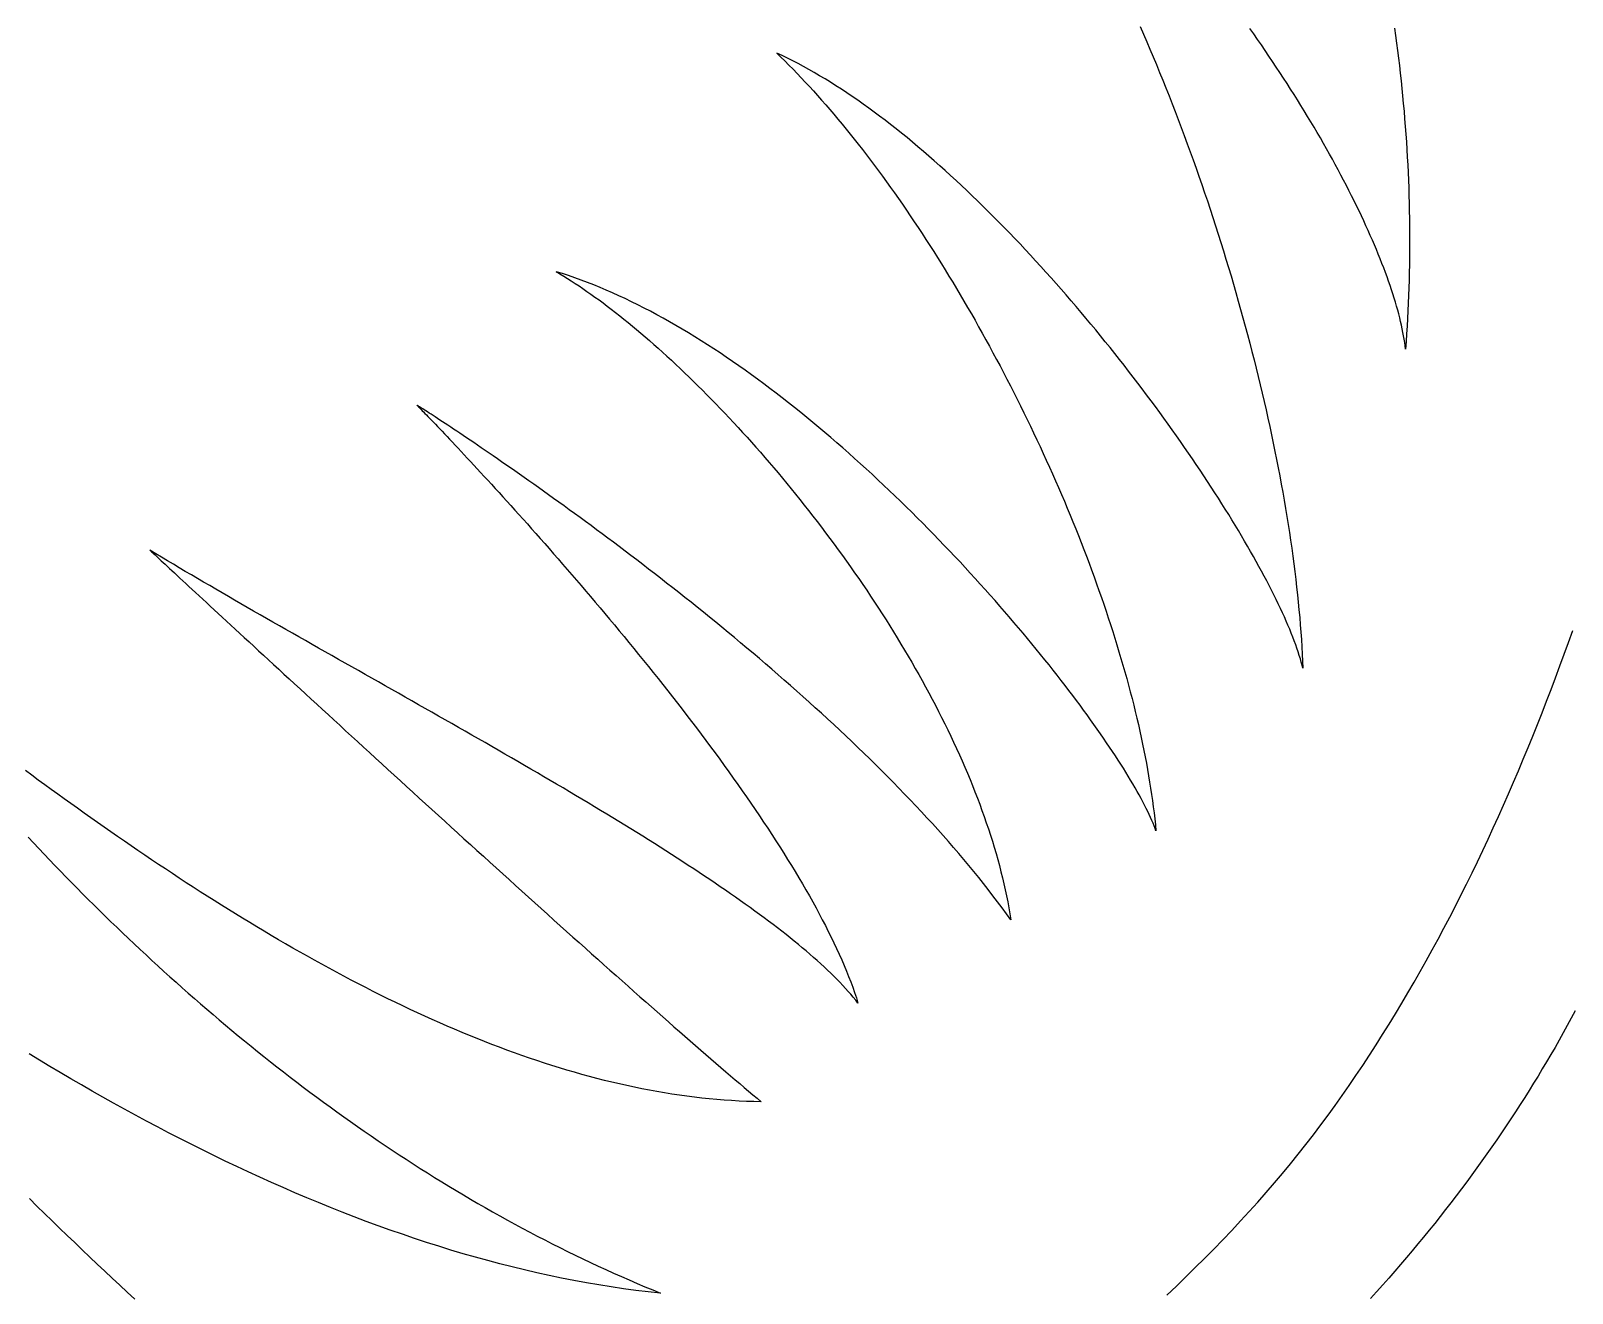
# Model space of a CAD drawing. Extents: x 5 to 105, y 2 to 136.
# Drawn here: x 79.41 to 87.6, y 65.37 to 72.08 of the extents above; entities that cross this region are included whole.
import ezdxf

# ---------------------------------------------------------------- set-up
doc = ezdxf.new("R2010")
doc.units = 0
doc.layers.get('0').update_dxf_attribs({"linetype": 'CONTINUOUS'})

msp = doc.modelspace()

# ---------------------------------------------------------------- linework, layer by layer
at = {"color": 7}
for points in [[(85.3059, 72.098, 0), (85.3235, 72.0581, 0), (85.341, 72.018, 0), (85.3583, 71.9776, 0), (85.3755, 71.937, 0), (85.3926, 71.8961, 0), (85.4096, 71.855, 0), (85.4265, 71.8137, 0), (85.4433, 71.7721, 0), (85.4599, 71.7304, 0), (85.4764, 71.6884, 0), (85.4928, 71.6463, 0), (85.509, 71.6039, 0), (85.5251, 71.5614, 0), (85.5411, 71.5187, 0), (85.5569, 71.4758, 0), (85.5726, 71.4328, 0), (85.5882, 71.3896, 0), (85.6036, 71.3463, 0), (85.6188, 71.3029, 0), (85.6339, 71.2593, 0), (85.6488, 71.2156, 0), (85.6636, 71.1718, 0), (85.6783, 71.1279, 0), (85.6927, 71.0838, 0), (85.707, 71.0397, 0), (85.7212, 70.9955, 0), (85.7351, 70.9513, 0), (85.7489, 70.9069, 0), (85.7626, 70.8625, 0), (85.776, 70.818, 0), (85.7893, 70.7735, 0), (85.8024, 70.729, 0), (85.8153, 70.6844, 0), (85.828, 70.6398, 0), (85.8405, 70.5952, 0), (85.8529, 70.5505, 0), (85.865, 70.5059, 0), (85.877, 70.4613, 0), (85.8888, 70.4166, 0), (85.9003, 70.372, 0), (85.9117, 70.3275, 0), (85.9229, 70.2829, 0), (85.9338, 70.2384, 0), (85.9445, 70.1939, 0), (85.9551, 70.1495, 0), (85.9654, 70.1052, 0), (85.9755, 70.0609, 0), (85.9854, 70.0168, 0), (85.995, 69.9726, 0), (86.0045, 69.9286, 0), (86.0137, 69.8847, 0), (86.0226, 69.8409, 0), (86.0314, 69.7972, 0), (86.0399, 69.7537, 0), (86.0482, 69.7102, 0), (86.0562, 69.6669, 0), (86.064, 69.6238, 0), (86.0716, 69.5808, 0), (86.0789, 69.5379, 0), (86.086, 69.4952, 0), (86.0928, 69.4527, 0), (86.0994, 69.4104, 0), (86.1057, 69.3683, 0), (86.1117, 69.3263, 0), (86.1175, 69.2846, 0), (86.123, 69.2431, 0), (86.1283, 69.2017, 0), (86.1333, 69.1607, 0), (86.138, 69.1198, 0), (86.1425, 69.0792, 0), (86.1467, 69.0388, 0), (86.1506, 68.9987, 0), (86.1542, 68.9589, 0), (86.1575, 68.9193, 0), (86.1606, 68.88, 0), (86.1634, 68.841, 0), (86.1658, 68.8023, 0), (86.168, 68.7638, 0), (86.1699, 68.7257, 0), (86.1715, 68.6879, 0)], [(86.7165, 70.3844, 0), (86.7146, 70.4014, 0), (86.7124, 70.4188, 0), (86.7097, 70.4365, 0), (86.7067, 70.4546, 0), (86.7033, 70.4732, 0), (86.6995, 70.4921, 0), (86.6954, 70.5113, 0), (86.6909, 70.5309, 0), (86.6861, 70.5509, 0), (86.6809, 70.5712, 0), (86.6753, 70.5919, 0), (86.6694, 70.6128, 0), (86.6632, 70.6342, 0), (86.6566, 70.6558, 0), (86.6496, 70.6777, 0), (86.6423, 70.7, 0), (86.6347, 70.7225, 0), (86.6268, 70.7454, 0), (86.6185, 70.7685, 0), (86.6099, 70.7919, 0), (86.601, 70.8156, 0), (86.5917, 70.8396, 0), (86.5821, 70.8638, 0), (86.5722, 70.8883, 0), (86.562, 70.913, 0), (86.5515, 70.938, 0), (86.5407, 70.9632, 0), (86.5296, 70.9886, 0), (86.5181, 71.0142, 0), (86.5064, 71.0401, 0), (86.4944, 71.0662, 0), (86.4821, 71.0924, 0), (86.4695, 71.1189, 0), (86.4566, 71.1456, 0), (86.4434, 71.1724, 0), (86.43, 71.1994, 0), (86.4162, 71.2266, 0), (86.4022, 71.2539, 0), (86.3879, 71.2815, 0), (86.3734, 71.3091, 0), (86.3586, 71.3369, 0), (86.3435, 71.3648, 0), (86.3281, 71.3929, 0), (86.3125, 71.4211, 0), (86.2967, 71.4494, 0), (86.2806, 71.4778, 0), (86.2642, 71.5063, 0), (86.2476, 71.5349, 0), (86.2307, 71.5636, 0), (86.2136, 71.5924, 0), (86.1963, 71.6212, 0), (86.1787, 71.6502, 0), (86.161, 71.6792, 0), (86.1429, 71.7082, 0), (86.1247, 71.7373, 0), (86.1062, 71.7665, 0), (86.0875, 71.7957, 0), (86.0686, 71.8249, 0), (86.0495, 71.8541, 0), (86.0301, 71.8834, 0), (86.0106, 71.9126, 0), (85.9908, 71.9419, 0), (85.9709, 71.9712, 0), (85.9507, 72.0005, 0), (85.9303, 72.0297, 0), (85.9098, 72.0589, 0), (85.889, 72.0881, 0)], [(86.6582, 72.0901, 0), (86.6637, 72.0504, 0), (86.6691, 72.0106, 0), (86.6743, 71.9707, 0), (86.6793, 71.9308, 0), (86.6841, 71.8907, 0), (86.6887, 71.8506, 0), (86.6931, 71.8104, 0), (86.6973, 71.7701, 0), (86.7013, 71.7298, 0), (86.7051, 71.6894, 0), (86.7087, 71.6489, 0), (86.7121, 71.6084, 0), (86.7153, 71.5679, 0), (86.7183, 71.5273, 0), (86.7211, 71.4866, 0), (86.7237, 71.4459, 0), (86.7261, 71.4052, 0), (86.7283, 71.3644, 0), (86.7303, 71.3236, 0), (86.7321, 71.2828, 0), (86.7336, 71.2419, 0), (86.735, 71.2011, 0), (86.7361, 71.1602, 0), (86.737, 71.1193, 0), (86.7378, 71.0784, 0), (86.7383, 71.0374, 0), (86.7385, 70.9965, 0), (86.7386, 70.9556, 0), (86.7385, 70.9147, 0), (86.7381, 70.8738, 0), (86.7375, 70.8328, 0), (86.7367, 70.792, 0), (86.7357, 70.7511, 0), (86.7345, 70.7102, 0), (86.733, 70.6694, 0), (86.7313, 70.6286, 0), (86.7294, 70.5878, 0), (86.7273, 70.547, 0), (86.7249, 70.5063, 0), (86.7224, 70.4656, 0), (86.7196, 70.425, 0), (86.7165, 70.3844, 0)], [(86.1715, 68.6879, 0), (86.1674, 68.7044, 0), (86.1628, 68.7214, 0), (86.1578, 68.7389, 0), (86.1523, 68.7569, 0), (86.1463, 68.7754, 0), (86.1399, 68.7943, 0), (86.133, 68.8136, 0), (86.1257, 68.8334, 0), (86.1179, 68.8536, 0), (86.1097, 68.8743, 0), (86.1011, 68.8954, 0), (86.092, 68.9169, 0), (86.0826, 68.9387, 0), (86.0727, 68.961, 0), (86.0624, 68.9837, 0), (86.0517, 69.0067, 0), (86.0406, 69.0301, 0), (86.0291, 69.0539, 0), (86.0172, 69.078, 0), (86.0049, 69.1025, 0), (85.9922, 69.1273, 0), (85.9792, 69.1524, 0), (85.9658, 69.1778, 0), (85.952, 69.2036, 0), (85.9378, 69.2297, 0), (85.9233, 69.256, 0), (85.9084, 69.2826, 0), (85.8931, 69.3095, 0), (85.8775, 69.3367, 0), (85.8616, 69.3642, 0), (85.8453, 69.3918, 0), (85.8287, 69.4198, 0), (85.8118, 69.4479, 0), (85.7945, 69.4763, 0), (85.7769, 69.5049, 0), (85.759, 69.5338, 0), (85.7407, 69.5628, 0), (85.7222, 69.592, 0), (85.7034, 69.6214, 0), (85.6842, 69.651, 0), (85.6648, 69.6807, 0), (85.6451, 69.7106, 0), (85.625, 69.7407, 0), (85.6047, 69.7709, 0), (85.5842, 69.8012, 0), (85.5633, 69.8317, 0), (85.5422, 69.8623, 0), (85.5208, 69.893, 0), (85.4992, 69.9238, 0), (85.4773, 69.9547, 0), (85.4551, 69.9857, 0), (85.4327, 70.0167, 0), (85.4101, 70.0478, 0), (85.3872, 70.079, 0), (85.3641, 70.1102, 0), (85.3407, 70.1415, 0), (85.3172, 70.1728, 0), (85.2934, 70.2042, 0), (85.2694, 70.2355, 0), (85.2451, 70.2669, 0), (85.2207, 70.2983, 0), (85.1961, 70.3297, 0), (85.1713, 70.361, 0), (85.1463, 70.3923, 0), (85.1211, 70.4236, 0), (85.0957, 70.4549, 0), (85.0701, 70.4861, 0), (85.0444, 70.5173, 0), (85.0184, 70.5484, 0), (84.9924, 70.5794, 0), (84.9661, 70.6103, 0), (84.9397, 70.6412, 0), (84.9131, 70.6719, 0), (84.8864, 70.7026, 0), (84.8596, 70.7331, 0), (84.8326, 70.7635, 0), (84.8055, 70.7938, 0), (84.7782, 70.8239, 0), (84.7508, 70.8539, 0), (84.7233, 70.8838, 0), (84.6957, 70.9134, 0), (84.668, 70.9429, 0), (84.6401, 70.9723, 0), (84.6122, 71.0014, 0), (84.5841, 71.0303, 0), (84.556, 71.0591, 0), (84.5277, 71.0876, 0), (84.4994, 71.1159, 0), (84.471, 71.1439, 0), (84.4425, 71.1718, 0), (84.414, 71.1993, 0), (84.3854, 71.2267, 0), (84.3567, 71.2537, 0), (84.3279, 71.2805, 0), (84.2991, 71.307, 0), (84.2703, 71.3332, 0), (84.2414, 71.3591, 0), (84.2124, 71.3848, 0), (84.1834, 71.4101, 0), (84.1544, 71.435, 0), (84.1254, 71.4597, 0), (84.0963, 71.484, 0), (84.0672, 71.508, 0), (84.0381, 71.5316, 0), (84.009, 71.5548, 0), (83.9799, 71.5777, 0), (83.9508, 71.6002, 0), (83.9217, 71.6223, 0), (83.8926, 71.644, 0), (83.8635, 71.6653, 0), (83.8344, 71.6862, 0), (83.8053, 71.7067, 0), (83.7763, 71.7267, 0), (83.7473, 71.7463, 0), (83.7183, 71.7654, 0), (83.6894, 71.7841, 0), (83.6605, 71.8024, 0), (83.6317, 71.8201, 0), (83.6029, 71.8374, 0), (83.5741, 71.8542, 0), (83.5454, 71.8705, 0), (83.5168, 71.8863, 0), (83.4883, 71.9016, 0), (83.4598, 71.9164, 0), (83.4314, 71.9306, 0), (83.4031, 71.9443, 0), (83.3749, 71.9574, 0)], [(83.3749, 71.9574, 0), (83.3965, 71.9366, 0), (83.4182, 71.9154, 0), (83.4399, 71.8938, 0), (83.4615, 71.8718, 0), (83.4832, 71.8494, 0), (83.5049, 71.8267, 0), (83.5266, 71.8036, 0), (83.5484, 71.7802, 0), (83.5701, 71.7564, 0), (83.5918, 71.7323, 0), (83.6135, 71.7078, 0), (83.6352, 71.683, 0), (83.6569, 71.6578, 0), (83.6786, 71.6324, 0), (83.7002, 71.6066, 0), (83.7219, 71.5804, 0), (83.7435, 71.554, 0), (83.7651, 71.5273, 0), (83.7867, 71.5002, 0), (83.8083, 71.4729, 0), (83.8298, 71.4452, 0), (83.8513, 71.4173, 0), (83.8727, 71.3891, 0), (83.8941, 71.3606, 0), (83.9155, 71.3319, 0), (83.9368, 71.3028, 0), (83.9581, 71.2735, 0), (83.9794, 71.244, 0), (84.0005, 71.2141, 0), (84.0217, 71.1841, 0), (84.0427, 71.1538, 0), (84.0637, 71.1232, 0), (84.0847, 71.0924, 0), (84.1056, 71.0614, 0), (84.1264, 71.0301, 0), (84.1471, 70.9986, 0), (84.1678, 70.967, 0), (84.1884, 70.935, 0), (84.2089, 70.9029, 0), (84.2293, 70.8706, 0), (84.2497, 70.8381, 0), (84.2699, 70.8054, 0), (84.2901, 70.7725, 0), (84.3102, 70.7394, 0), (84.3302, 70.7061, 0), (84.3501, 70.6727, 0), (84.3698, 70.6391, 0), (84.3895, 70.6053, 0), (84.4091, 70.5714, 0), (84.4286, 70.5373, 0), (84.4479, 70.5031, 0), (84.4672, 70.4687, 0), (84.4863, 70.4341, 0), (84.5053, 70.3995, 0), (84.5242, 70.3647, 0), (84.543, 70.3298, 0), (84.5616, 70.2947, 0), (84.5801, 70.2596, 0), (84.5985, 70.2243, 0), (84.6167, 70.1889, 0), (84.6348, 70.1534, 0), (84.6528, 70.1178, 0), (84.6706, 70.0822, 0), (84.6882, 70.0464, 0), (84.7058, 70.0106, 0), (84.7231, 69.9746, 0), (84.7403, 69.9386, 0), (84.7574, 69.9026, 0), (84.7743, 69.8664, 0), (84.791, 69.8302, 0), (84.8076, 69.794, 0), (84.824, 69.7577, 0), (84.8402, 69.7214, 0), (84.8563, 69.685, 0), (84.8722, 69.6486, 0), (84.8879, 69.6121, 0), (84.9034, 69.5756, 0), (84.9188, 69.5391, 0), (84.9339, 69.5026, 0), (84.9489, 69.4661, 0), (84.9637, 69.4296, 0), (84.9783, 69.393, 0), (84.9927, 69.3565, 0), (85.0068, 69.32, 0), (85.0208, 69.2834, 0), (85.0346, 69.2469, 0), (85.0482, 69.2105, 0), (85.0615, 69.174, 0), (85.0747, 69.1376, 0), (85.0876, 69.1012, 0), (85.1003, 69.0649, 0), (85.1128, 69.0286, 0), (85.1251, 68.9923, 0), (85.1372, 68.9562, 0), (85.149, 68.92, 0), (85.1606, 68.884, 0), (85.1719, 68.848, 0), (85.183, 68.8121, 0), (85.1939, 68.7762, 0), (85.2045, 68.7405, 0), (85.2149, 68.7048, 0), (85.225, 68.6692, 0), (85.2349, 68.6337, 0), (85.2446, 68.5984, 0), (85.2539, 68.5631, 0), (85.2631, 68.5279, 0), (85.2719, 68.4929, 0), (85.2805, 68.458, 0), (85.2889, 68.4232, 0), (85.2969, 68.3886, 0), (85.3047, 68.354, 0), (85.3122, 68.3197, 0), (85.3194, 68.2854, 0), (85.3264, 68.2514, 0), (85.3331, 68.2174, 0), (85.3395, 68.1837, 0), (85.3456, 68.1501, 0), (85.3514, 68.1166, 0), (85.3569, 68.0834, 0), (85.3621, 68.0503, 0), (85.367, 68.0174, 0), (85.3716, 67.9847, 0), (85.376, 67.9522, 0), (85.38, 67.9199, 0), (85.3837, 67.8878, 0), (85.3871, 67.8559, 0), (85.3901, 67.8242, 0)], [(85.3901, 67.8242, 0), (85.3855, 67.8374, 0), (85.3803, 67.8511, 0), (85.3747, 67.8653, 0), (85.3685, 67.88, 0), (85.3618, 67.8952, 0), (85.3546, 67.9109, 0), (85.3469, 67.9272, 0), (85.3387, 67.9438, 0), (85.33, 67.961, 0), (85.3208, 67.9786, 0), (85.3111, 67.9967, 0), (85.301, 68.0153, 0), (85.2904, 68.0342, 0), (85.2794, 68.0536, 0), (85.2678, 68.0734, 0), (85.2558, 68.0936, 0), (85.2434, 68.1143, 0), (85.2305, 68.1353, 0), (85.2172, 68.1567, 0), (85.2034, 68.1784, 0), (85.1893, 68.2006, 0), (85.1746, 68.2231, 0), (85.1596, 68.2459, 0), (85.1441, 68.2691, 0), (85.1282, 68.2926, 0), (85.112, 68.3164, 0), (85.0953, 68.3405, 0), (85.0782, 68.365, 0), (85.0607, 68.3897, 0), (85.0428, 68.4147, 0), (85.0246, 68.44, 0), (85.0059, 68.4656, 0), (84.9869, 68.4914, 0), (84.9675, 68.5175, 0), (84.9478, 68.5438, 0), (84.9277, 68.5703, 0), (84.9072, 68.5971, 0), (84.8864, 68.624, 0), (84.8652, 68.6512, 0), (84.8437, 68.6786, 0), (84.8219, 68.7061, 0), (84.7997, 68.7339, 0), (84.7772, 68.7618, 0), (84.7543, 68.7898, 0), (84.7312, 68.818, 0), (84.7077, 68.8464, 0), (84.684, 68.8749, 0), (84.6599, 68.9035, 0), (84.6355, 68.9322, 0), (84.6108, 68.9611, 0), (84.5859, 68.99, 0), (84.5606, 69.019, 0), (84.5351, 69.0481, 0), (84.5093, 69.0773, 0), (84.4832, 69.1065, 0), (84.4569, 69.1358, 0), (84.4303, 69.1651, 0), (84.4034, 69.1945, 0), (84.3763, 69.2239, 0), (84.349, 69.2533, 0), (84.3214, 69.2827, 0), (84.2935, 69.3121, 0), (84.2655, 69.3415, 0), (84.2372, 69.3709, 0), (84.2087, 69.4003, 0), (84.1799, 69.4296, 0), (84.151, 69.4589, 0), (84.1218, 69.4881, 0), (84.0925, 69.5173, 0), (84.0629, 69.5464, 0), (84.0331, 69.5754, 0), (84.0032, 69.6043, 0), (83.9731, 69.6331, 0), (83.9427, 69.6618, 0), (83.9123, 69.6904, 0), (83.8816, 69.7189, 0), (83.8508, 69.7472, 0), (83.8198, 69.7754, 0), (83.7886, 69.8035, 0), (83.7573, 69.8313, 0), (83.7259, 69.8591, 0), (83.6943, 69.8866, 0), (83.6626, 69.9139, 0), (83.6307, 69.9411, 0), (83.5987, 69.968, 0), (83.5666, 69.9947, 0), (83.5344, 70.0212, 0), (83.5021, 70.0475, 0), (83.4696, 70.0735, 0), (83.4371, 70.0993, 0), (83.4044, 70.1248, 0), (83.3717, 70.1501, 0), (83.3388, 70.1751, 0), (83.3059, 70.1997, 0), (83.2729, 70.2241, 0), (83.2398, 70.2482, 0), (83.2067, 70.272, 0), (83.1734, 70.2955, 0), (83.1402, 70.3186, 0), (83.1068, 70.3414, 0), (83.0734, 70.3638, 0), (83.04, 70.3859, 0), (83.0065, 70.4076, 0), (82.973, 70.4289, 0), (82.9395, 70.4499, 0), (82.9059, 70.4705, 0), (82.8723, 70.4906, 0), (82.8387, 70.5104, 0), (82.805, 70.5297, 0), (82.7714, 70.5486, 0), (82.7378, 70.5671, 0), (82.7041, 70.5851, 0), (82.6705, 70.6026, 0), (82.6368, 70.6197, 0), (82.6032, 70.6364, 0), (82.5696, 70.6525, 0), (82.5361, 70.6682, 0), (82.5025, 70.6833, 0), (82.469, 70.6979, 0), (82.4355, 70.7121, 0), (82.4021, 70.7257, 0), (82.3687, 70.7387, 0), (82.3354, 70.7513, 0), (82.3021, 70.7632, 0), (82.2689, 70.7746, 0), (82.2358, 70.7855, 0), (82.2027, 70.7957, 0)], [(82.2027, 70.7957, 0), (82.2225, 70.7841, 0), (82.2425, 70.772, 0), (82.2626, 70.7596, 0), (82.283, 70.7467, 0), (82.3035, 70.7334, 0), (82.3242, 70.7197, 0), (82.3451, 70.7056, 0), (82.3662, 70.6912, 0), (82.3874, 70.6763, 0), (82.4088, 70.661, 0), (82.4303, 70.6454, 0), (82.452, 70.6294, 0), (82.4738, 70.613, 0), (82.4957, 70.5962, 0), (82.5178, 70.5791, 0), (82.54, 70.5616, 0), (82.5623, 70.5437, 0), (82.5848, 70.5255, 0), (82.6074, 70.507, 0), (82.63, 70.4881, 0), (82.6528, 70.4688, 0), (82.6757, 70.4493, 0), (82.6986, 70.4294, 0), (82.7217, 70.4091, 0), (82.7448, 70.3886, 0), (82.768, 70.3677, 0), (82.7913, 70.3465, 0), (82.8146, 70.325, 0), (82.838, 70.3032, 0), (82.8615, 70.2811, 0), (82.885, 70.2586, 0), (82.9086, 70.2359, 0), (82.9322, 70.2129, 0), (82.9558, 70.1896, 0), (82.9795, 70.1661, 0), (83.0032, 70.1422, 0), (83.0269, 70.1181, 0), (83.0507, 70.0937, 0), (83.0744, 70.069, 0), (83.0982, 70.0441, 0), (83.1219, 70.0189, 0), (83.1457, 69.9935, 0), (83.1694, 69.9678, 0), (83.1932, 69.9419, 0), (83.2169, 69.9158, 0), (83.2406, 69.8894, 0), (83.2642, 69.8627, 0), (83.2878, 69.8359, 0), (83.3114, 69.8088, 0), (83.335, 69.7815, 0), (83.3585, 69.754, 0), (83.3819, 69.7262, 0), (83.4053, 69.6983, 0), (83.4286, 69.6702, 0), (83.4519, 69.6418, 0), (83.475, 69.6133, 0), (83.4981, 69.5846, 0), (83.5212, 69.5557, 0), (83.5441, 69.5266, 0), (83.5669, 69.4973, 0), (83.5896, 69.4679, 0), (83.6123, 69.4383, 0), (83.6348, 69.4085, 0), (83.6572, 69.3786, 0), (83.6795, 69.3485, 0), (83.7016, 69.3182, 0), (83.7237, 69.2878, 0), (83.7456, 69.2573, 0), (83.7673, 69.2266, 0), (83.7889, 69.1958, 0), (83.8104, 69.1649, 0), (83.8317, 69.1338, 0), (83.8529, 69.1026, 0), (83.8739, 69.0713, 0), (83.8947, 69.0399, 0), (83.9153, 69.0083, 0), (83.9358, 68.9767, 0), (83.9561, 68.9449, 0), (83.9761, 68.9131, 0), (83.996, 68.8811, 0), (84.0157, 68.8491, 0), (84.0352, 68.817, 0), (84.0545, 68.7848, 0), (84.0736, 68.7525, 0), (84.0924, 68.7202, 0), (84.111, 68.6878, 0), (84.1294, 68.6553, 0), (84.1476, 68.6228, 0), (84.1655, 68.5902, 0), (84.1832, 68.5575, 0), (84.2006, 68.5248, 0), (84.2178, 68.4921, 0), (84.2347, 68.4593, 0), (84.2513, 68.4265, 0), (84.2677, 68.3937, 0), (84.2838, 68.3608, 0), (84.2996, 68.3279, 0), (84.3151, 68.295, 0), (84.3304, 68.2621, 0), (84.3453, 68.2291, 0), (84.36, 68.1962, 0), (84.3743, 68.1632, 0), (84.3883, 68.1303, 0), (84.402, 68.0974, 0), (84.4154, 68.0644, 0), (84.4285, 68.0315, 0), (84.4412, 67.9986, 0), (84.4536, 67.9658, 0), (84.4657, 67.9329, 0), (84.4774, 67.9001, 0), (84.4888, 67.8674, 0), (84.4998, 67.8346, 0), (84.5105, 67.802, 0), (84.5207, 67.7693, 0), (84.5307, 67.7367, 0), (84.5402, 67.7042, 0), (84.5494, 67.6717, 0), (84.5581, 67.6393, 0), (84.5665, 67.607, 0), (84.5745, 67.5747, 0), (84.5821, 67.5426, 0), (84.5893, 67.5105, 0), (84.596, 67.4785, 0), (84.6024, 67.4465, 0), (84.6083, 67.4147, 0), (84.6138, 67.383, 0), (84.6189, 67.3514, 0)], [(84.6189, 67.3514, 0), (84.5958, 67.3834, 0), (84.5723, 67.4155, 0), (84.5484, 67.4475, 0), (84.524, 67.4796, 0), (84.4993, 67.5117, 0), (84.4741, 67.5437, 0), (84.4485, 67.5757, 0), (84.4225, 67.6077, 0), (84.3962, 67.6397, 0), (84.3695, 67.6717, 0), (84.3424, 67.7036, 0), (84.315, 67.7354, 0), (84.2873, 67.7673, 0), (84.2592, 67.7991, 0), (84.2308, 67.8308, 0), (84.2022, 67.8625, 0), (84.1732, 67.8941, 0), (84.1439, 67.9257, 0), (84.1144, 67.9572, 0), (84.0846, 67.9886, 0), (84.0545, 68.02, 0), (84.0242, 68.0513, 0), (83.9937, 68.0825, 0), (83.9629, 68.1136, 0), (83.9319, 68.1446, 0), (83.9007, 68.1755, 0), (83.8693, 68.2063, 0), (83.8378, 68.237, 0), (83.806, 68.2677, 0), (83.7741, 68.2982, 0), (83.7421, 68.3286, 0), (83.7099, 68.3588, 0), (83.6775, 68.389, 0), (83.6451, 68.419, 0), (83.6125, 68.4489, 0), (83.5798, 68.4786, 0), (83.547, 68.5082, 0), (83.5141, 68.5377, 0), (83.4812, 68.567, 0), (83.4482, 68.5962, 0), (83.4151, 68.6252, 0), (83.382, 68.654, 0), (83.3489, 68.6827, 0), (83.3157, 68.7113, 0), (83.2825, 68.7396, 0), (83.2493, 68.7678, 0), (83.2161, 68.7958, 0), (83.183, 68.8236, 0), (83.1498, 68.8512, 0), (83.1167, 68.8786, 0), (83.0837, 68.9058, 0), (83.0506, 68.9328, 0), (83.0177, 68.9597, 0), (82.9848, 68.9863, 0), (82.952, 69.0127, 0), (82.9194, 69.0388, 0), (82.8868, 69.0648, 0), (82.8543, 69.0905, 0), (82.8219, 69.116, 0), (82.7897, 69.1413, 0), (82.7577, 69.1663, 0), (82.7258, 69.1911, 0), (82.694, 69.2156, 0), (82.6624, 69.2399, 0), (82.6311, 69.264, 0), (82.5999, 69.2877, 0), (82.5689, 69.3112, 0), (82.5381, 69.3345, 0), (82.5075, 69.3575, 0), (82.4772, 69.3802, 0), (82.4472, 69.4026, 0), (82.4174, 69.4247, 0), (82.3878, 69.4466, 0), (82.3585, 69.4681, 0), (82.3295, 69.4894, 0), (82.3008, 69.5104, 0), (82.2724, 69.531, 0), (82.2444, 69.5514, 0), (82.2166, 69.5714, 0), (82.1892, 69.5911, 0), (82.1621, 69.6105, 0), (82.1354, 69.6296, 0), (82.1091, 69.6484, 0), (82.0831, 69.6668, 0), (82.0575, 69.6849, 0), (82.0323, 69.7026, 0), (82.0075, 69.72, 0), (81.9831, 69.7371, 0), (81.9592, 69.7538, 0), (81.9357, 69.7701, 0), (81.9126, 69.7861, 0), (81.89, 69.8017, 0), (81.8678, 69.817, 0), (81.8461, 69.8318, 0), (81.8249, 69.8463, 0), (81.8042, 69.8604, 0), (81.784, 69.8742, 0), (81.7644, 69.8875, 0), (81.7452, 69.9004, 0), (81.7266, 69.913, 0), (81.7085, 69.9251, 0), (81.691, 69.9369, 0), (81.674, 69.9482, 0), (81.6576, 69.9591, 0), (81.6418, 69.9696, 0), (81.6266, 69.9797, 0), (81.612, 69.9893, 0), (81.598, 69.9985, 0), (81.5847, 70.0073, 0), (81.572, 70.0157, 0), (81.5599, 70.0236, 0), (81.5485, 70.031, 0), (81.5377, 70.038, 0), (81.5276, 70.0446, 0), (81.5182, 70.0507, 0), (81.5095, 70.0563, 0), (81.5015, 70.0614, 0), (81.4942, 70.0661, 0), (81.4876, 70.0703, 0), (81.4818, 70.0741, 0), (81.4767, 70.0773, 0), (81.4724, 70.0801, 0), (81.4688, 70.0823, 0), (81.4661, 70.0841, 0), (81.464, 70.0854, 0), (81.4628, 70.0861, 0), (81.4624, 70.0864, 0)], [(81.4624, 70.0864, 0), (81.4628, 70.086, 0), (81.4639, 70.0849, 0), (81.4657, 70.083, 0), (81.4682, 70.0805, 0), (81.4714, 70.0772, 0), (81.4753, 70.0732, 0), (81.4799, 70.0685, 0), (81.4852, 70.0631, 0), (81.491, 70.057, 0), (81.4976, 70.0503, 0), (81.5047, 70.0429, 0), (81.5125, 70.0348, 0), (81.5209, 70.0261, 0), (81.5299, 70.0168, 0), (81.5395, 70.0068, 0), (81.5497, 69.9962, 0), (81.5604, 69.9849, 0), (81.5717, 69.9731, 0), (81.5836, 69.9607, 0), (81.596, 69.9476, 0), (81.6089, 69.934, 0), (81.6223, 69.9199, 0), (81.6363, 69.9051, 0), (81.6507, 69.8898, 0), (81.6656, 69.874, 0), (81.681, 69.8576, 0), (81.6968, 69.8407, 0), (81.7131, 69.8232, 0), (81.7299, 69.8053, 0), (81.7471, 69.7868, 0), (81.7647, 69.7679, 0), (81.7827, 69.7484, 0), (81.8011, 69.7285, 0), (81.8199, 69.7081, 0), (81.839, 69.6872, 0), (81.8586, 69.6659, 0), (81.8785, 69.6442, 0), (81.8987, 69.622, 0), (81.9193, 69.5993, 0), (81.9402, 69.5763, 0), (81.9615, 69.5528, 0), (81.983, 69.5289, 0), (82.0048, 69.5047, 0), (82.0269, 69.48, 0), (82.0493, 69.455, 0), (82.072, 69.4295, 0), (82.0949, 69.4038, 0), (82.118, 69.3776, 0), (82.1414, 69.3512, 0), (82.165, 69.3243, 0), (82.1887, 69.2972, 0), (82.2127, 69.2697, 0), (82.2369, 69.242, 0), (82.2613, 69.2139, 0), (82.2858, 69.1855, 0), (82.3105, 69.1568, 0), (82.3354, 69.1279, 0), (82.3603, 69.0987, 0), (82.3854, 69.0692, 0), (82.4106, 69.0395, 0), (82.4359, 69.0095, 0), (82.4614, 68.9793, 0), (82.4868, 68.9488, 0), (82.5124, 68.9182, 0), (82.538, 68.8873, 0), (82.5637, 68.8562, 0), (82.5894, 68.8249, 0), (82.6152, 68.7935, 0), (82.6409, 68.7618, 0), (82.6667, 68.73, 0), (82.6925, 68.6981, 0), (82.7182, 68.6659, 0), (82.744, 68.6337, 0), (82.7697, 68.6013, 0), (82.7953, 68.5687, 0), (82.8209, 68.5361, 0), (82.8465, 68.5033, 0), (82.8719, 68.4705, 0), (82.8973, 68.4375, 0), (82.9226, 68.4045, 0), (82.9478, 68.3713, 0), (82.9728, 68.3381, 0), (82.9978, 68.3049, 0), (83.0225, 68.2716, 0), (83.0472, 68.2382, 0), (83.0717, 68.2049, 0), (83.096, 68.1714, 0), (83.1201, 68.138, 0), (83.144, 68.1046, 0), (83.1677, 68.0711, 0), (83.1913, 68.0377, 0), (83.2146, 68.0043, 0), (83.2376, 67.9709, 0), (83.2604, 67.9375, 0), (83.283, 67.9042, 0), (83.3053, 67.8709, 0), (83.3273, 67.8377, 0), (83.349, 67.8045, 0), (83.3704, 67.7715, 0), (83.3916, 67.7385, 0), (83.4124, 67.7056, 0), (83.4328, 67.6727, 0), (83.453, 67.64, 0), (83.4728, 67.6075, 0), (83.4922, 67.575, 0), (83.5112, 67.5427, 0), (83.5299, 67.5105, 0), (83.5482, 67.4784, 0), (83.566, 67.4466, 0), (83.5835, 67.4149, 0), (83.6005, 67.3833, 0), (83.6171, 67.352, 0), (83.6333, 67.3208, 0), (83.649, 67.2898, 0), (83.6642, 67.2591, 0), (83.6789, 67.2285, 0), (83.6932, 67.1982, 0), (83.707, 67.1681, 0), (83.7202, 67.1383, 0), (83.733, 67.1087, 0), (83.7452, 67.0794, 0), (83.7568, 67.0503, 0), (83.7679, 67.0215, 0), (83.7785, 66.993, 0), (83.7885, 66.9648, 0), (83.7979, 66.9369, 0), (83.8067, 66.9093, 0)], [(83.8067, 66.9093, 0), (83.7945, 66.9246, 0), (83.7818, 66.9401, 0), (83.7685, 66.9557, 0), (83.7548, 66.9714, 0), (83.7405, 66.9873, 0), (83.7257, 67.0032, 0), (83.7104, 67.0193, 0), (83.6946, 67.0355, 0), (83.6783, 67.0518, 0), (83.6615, 67.0682, 0), (83.6443, 67.0847, 0), (83.6265, 67.1013, 0), (83.6083, 67.118, 0), (83.5897, 67.1348, 0), (83.5705, 67.1517, 0), (83.551, 67.1687, 0), (83.531, 67.1858, 0), (83.5105, 67.203, 0), (83.4896, 67.2203, 0), (83.4683, 67.2377, 0), (83.4466, 67.2552, 0), (83.4245, 67.2728, 0), (83.4019, 67.2904, 0), (83.379, 67.3082, 0), (83.3556, 67.326, 0), (83.3319, 67.344, 0), (83.3078, 67.362, 0), (83.2833, 67.3801, 0), (83.2585, 67.3982, 0), (83.2333, 67.4165, 0), (83.2077, 67.4348, 0), (83.1818, 67.4532, 0), (83.1555, 67.4716, 0), (83.1289, 67.4902, 0), (83.102, 67.5088, 0), (83.0748, 67.5275, 0), (83.0472, 67.5462, 0), (83.0193, 67.565, 0), (82.9911, 67.5839, 0), (82.9626, 67.6028, 0), (82.9338, 67.6218, 0), (82.9048, 67.6409, 0), (82.8754, 67.66, 0), (82.8458, 67.6792, 0), (82.8159, 67.6984, 0), (82.7857, 67.7177, 0), (82.7553, 67.737, 0), (82.7246, 67.7564, 0), (82.6937, 67.7758, 0), (82.6626, 67.7953, 0), (82.6312, 67.8148, 0), (82.5996, 67.8344, 0), (82.5678, 67.854, 0), (82.5357, 67.8736, 0), (82.5035, 67.8933, 0), (82.4711, 67.9131, 0), (82.4384, 67.9328, 0), (82.4056, 67.9526, 0), (82.3726, 67.9725, 0), (82.3394, 67.9923, 0), (82.3061, 68.0122, 0), (82.2726, 68.0321, 0), (82.2389, 68.0521, 0), (82.2051, 68.0721, 0), (82.1711, 68.0921, 0), (82.137, 68.1121, 0), (82.1028, 68.1321, 0), (82.0684, 68.1522, 0), (82.0339, 68.1723, 0), (81.9993, 68.1924, 0), (81.9646, 68.2125, 0), (81.9298, 68.2326, 0), (81.895, 68.2527, 0), (81.86, 68.2729, 0), (81.8249, 68.2931, 0), (81.7898, 68.3132, 0), (81.7546, 68.3334, 0), (81.7193, 68.3536, 0), (81.684, 68.3737, 0), (81.6486, 68.3939, 0), (81.6132, 68.4141, 0), (81.5777, 68.4343, 0), (81.5422, 68.4544, 0), (81.5067, 68.4746, 0), (81.4712, 68.4948, 0), (81.4356, 68.5149, 0), (81.4001, 68.5351, 0), (81.3645, 68.5552, 0), (81.3289, 68.5753, 0), (81.2934, 68.5954, 0), (81.2579, 68.6155, 0), (81.2224, 68.6356, 0), (81.1869, 68.6556, 0), (81.1515, 68.6756, 0), (81.1161, 68.6956, 0), (81.0808, 68.7156, 0), (81.0455, 68.7356, 0), (81.0103, 68.7555, 0), (80.9751, 68.7754, 0), (80.94, 68.7953, 0), (80.905, 68.8152, 0), (80.8701, 68.835, 0), (80.8353, 68.8547, 0), (80.8006, 68.8745, 0), (80.7659, 68.8942, 0), (80.7314, 68.9139, 0), (80.6971, 68.9335, 0), (80.6628, 68.9531, 0), (80.6287, 68.9726, 0), (80.5947, 68.9921, 0), (80.5608, 69.0115, 0), (80.5271, 69.0309, 0), (80.4936, 69.0503, 0), (80.4602, 69.0696, 0), (80.4269, 69.0888, 0), (80.3939, 69.108, 0), (80.361, 69.1272, 0), (80.3283, 69.1463, 0), (80.2959, 69.1653, 0), (80.2636, 69.1842, 0), (80.2315, 69.2031, 0), (80.1996, 69.222, 0), (80.168, 69.2407, 0), (80.1365, 69.2594, 0), (80.1053, 69.2781, 0), (80.0744, 69.2966, 0), (80.0436, 69.3151, 0)], [(80.0436, 69.3151, 0), (80.0441, 69.3147, 0), (80.0454, 69.3135, 0), (80.0475, 69.3116, 0), (80.0505, 69.3088, 0), (80.0543, 69.3053, 0), (80.0589, 69.301, 0), (80.0643, 69.296, 0), (80.0705, 69.2902, 0), (80.0775, 69.2837, 0), (80.0852, 69.2765, 0), (80.0937, 69.2686, 0), (80.103, 69.26, 0), (80.113, 69.2508, 0), (80.1237, 69.2408, 0), (80.1351, 69.2302, 0), (80.1473, 69.219, 0), (80.1601, 69.2071, 0), (80.1736, 69.1946, 0), (80.1878, 69.1814, 0), (80.2026, 69.1677, 0), (80.2181, 69.1534, 0), (80.2342, 69.1384, 0), (80.251, 69.1229, 0), (80.2684, 69.1069, 0), (80.2863, 69.0902, 0), (80.3049, 69.0731, 0), (80.324, 69.0554, 0), (80.3438, 69.0371, 0), (80.364, 69.0184, 0), (80.3849, 68.9991, 0), (80.4062, 68.9794, 0), (80.4281, 68.9592, 0), (80.4505, 68.9385, 0), (80.4735, 68.9173, 0), (80.4969, 68.8957, 0), (80.5208, 68.8737, 0), (80.5451, 68.8512, 0), (80.57, 68.8283, 0), (80.5952, 68.805, 0), (80.621, 68.7813, 0), (80.6471, 68.7572, 0), (80.6737, 68.7328, 0), (80.7006, 68.7079, 0), (80.728, 68.6827, 0), (80.7558, 68.6572, 0), (80.7839, 68.6313, 0), (80.8124, 68.6051, 0), (80.8412, 68.5786, 0), (80.8704, 68.5518, 0), (80.8999, 68.5247, 0), (80.9297, 68.4973, 0), (80.9599, 68.4696, 0), (80.9903, 68.4417, 0), (81.021, 68.4135, 0), (81.052, 68.3851, 0), (81.0833, 68.3565, 0), (81.1148, 68.3276, 0), (81.1465, 68.2985, 0), (81.1785, 68.2692, 0), (81.2107, 68.2398, 0), (81.2431, 68.2101, 0), (81.2757, 68.1803, 0), (81.3085, 68.1504, 0), (81.3415, 68.1202, 0), (81.3746, 68.09, 0), (81.4079, 68.0596, 0), (81.4413, 68.0291, 0), (81.4749, 67.9985, 0), (81.5086, 67.9678, 0), (81.5424, 67.937, 0), (81.5763, 67.9062, 0), (81.6102, 67.8753, 0), (81.6443, 67.8443, 0), (81.6784, 67.8133, 0), (81.7126, 67.7823, 0), (81.7468, 67.7512, 0), (81.7811, 67.7201, 0), (81.8154, 67.6891, 0), (81.8496, 67.658, 0), (81.8839, 67.627, 0), (81.9182, 67.596, 0), (81.9525, 67.565, 0), (81.9867, 67.5341, 0), (82.0208, 67.5032, 0), (82.055, 67.4725, 0), (82.089, 67.4418, 0), (82.123, 67.4112, 0), (82.1569, 67.3807, 0), (82.1907, 67.3503, 0), (82.2244, 67.32, 0), (82.2579, 67.2899, 0), (82.2913, 67.2599, 0), (82.3246, 67.2301, 0), (82.3578, 67.2005, 0), (82.3907, 67.171, 0), (82.4235, 67.1417, 0), (82.4561, 67.1127, 0), (82.4885, 67.0838, 0), (82.5207, 67.0551, 0), (82.5527, 67.0267, 0), (82.5844, 66.9985, 0), (82.6159, 66.9706, 0), (82.6472, 66.9429, 0), (82.6782, 66.9156, 0), (82.7089, 66.8884, 0), (82.7393, 66.8616, 0), (82.7694, 66.8351, 0), (82.7992, 66.8089, 0), (82.8287, 66.783, 0), (82.8579, 66.7575, 0), (82.8867, 66.7323, 0), (82.9152, 66.7075, 0), (82.9433, 66.683, 0), (82.9711, 66.6589, 0), (82.9984, 66.6352, 0), (83.0254, 66.6119, 0), (83.0519, 66.589, 0), (83.0781, 66.5665, 0), (83.1038, 66.5445, 0), (83.129, 66.5229, 0), (83.1538, 66.5017, 0), (83.1782, 66.481, 0), (83.2021, 66.4608, 0), (83.2255, 66.441, 0), (83.2484, 66.4218, 0), (83.2708, 66.403, 0), (83.2927, 66.3848, 0)], [(86.3051, 66.3132, 0), (86.3428, 66.3653, 0), (86.38, 66.4179, 0), (86.4169, 66.4709, 0), (86.4533, 66.5242, 0), (86.4893, 66.578, 0), (86.5249, 66.6321, 0), (86.56, 66.6865, 0), (86.5948, 66.7413, 0), (86.6292, 66.7965, 0), (86.6632, 66.852, 0), (86.6967, 66.9078, 0), (86.7299, 66.964, 0), (86.7627, 67.0204, 0), (86.7951, 67.0772, 0), (86.8272, 67.1343, 0), (86.8588, 67.1917, 0), (86.8901, 67.2493, 0), (86.921, 67.3073, 0), (86.9515, 67.3655, 0), (86.9817, 67.424, 0), (87.0115, 67.4827, 0), (87.041, 67.5417, 0), (87.0701, 67.601, 0), (87.0988, 67.6604, 0), (87.1273, 67.7201, 0), (87.1553, 67.7801, 0), (87.183, 67.8402, 0), (87.2104, 67.9006, 0), (87.2375, 67.9611, 0), (87.2642, 68.0218, 0), (87.2906, 68.0828, 0), (87.3166, 68.1439, 0), (87.3424, 68.2051, 0), (87.3678, 68.2666, 0), (87.3929, 68.3282, 0), (87.4178, 68.3899, 0), (87.4423, 68.4518, 0), (87.4664, 68.5138, 0), (87.4903, 68.5759, 0), (87.5139, 68.6382, 0), (87.5372, 68.7006, 0), (87.5603, 68.763, 0), (87.583, 68.8256, 0), (87.6054, 68.8883, 0)], [(83.2927, 66.3848, 0), (83.2533, 66.3855, 0), (83.2139, 66.3868, 0), (83.1744, 66.3885, 0), (83.1349, 66.3907, 0), (83.0954, 66.3934, 0), (83.0558, 66.3966, 0), (83.0162, 66.4003, 0), (82.9766, 66.4044, 0), (82.9369, 66.409, 0), (82.8972, 66.4141, 0), (82.8575, 66.4196, 0), (82.8177, 66.4255, 0), (82.778, 66.4319, 0), (82.7382, 66.4387, 0), (82.6984, 66.446, 0), (82.6585, 66.4537, 0), (82.6187, 66.4618, 0), (82.5788, 66.4703, 0), (82.539, 66.4793, 0), (82.4991, 66.4886, 0), (82.4592, 66.4983, 0), (82.4193, 66.5085, 0), (82.3794, 66.519, 0), (82.3395, 66.5299, 0), (82.2997, 66.5412, 0), (82.2598, 66.5529, 0), (82.2199, 66.565, 0), (82.18, 66.5774, 0), (82.1401, 66.5902, 0), (82.1003, 66.6033, 0), (82.0604, 66.6168, 0), (82.0206, 66.6306, 0), (81.9808, 66.6447, 0), (81.941, 66.6592, 0), (81.9012, 66.674, 0), (81.8614, 66.6892, 0), (81.8217, 66.7047, 0), (81.782, 66.7204, 0), (81.7423, 66.7365, 0), (81.7026, 66.7529, 0), (81.663, 66.7696, 0), (81.6234, 66.7866, 0), (81.5839, 66.8038, 0), (81.5443, 66.8214, 0), (81.5049, 66.8392, 0), (81.4654, 66.8573, 0), (81.426, 66.8757, 0), (81.3867, 66.8943, 0), (81.3474, 66.9132, 0), (81.3081, 66.9323, 0), (81.2689, 66.9517, 0), (81.2298, 66.9713, 0), (81.1907, 66.9911, 0), (81.1516, 67.0112, 0), (81.1126, 67.0315, 0), (81.0737, 67.0521, 0), (81.0349, 67.0728, 0), (80.9961, 67.0937, 0), (80.9573, 67.1149, 0), (80.9187, 67.1363, 0), (80.8801, 67.1578, 0), (80.8415, 67.1796, 0), (80.8031, 67.2015, 0), (80.7647, 67.2236, 0), (80.7264, 67.2459, 0), (80.6882, 67.2683, 0), (80.6501, 67.2909, 0), (80.612, 67.3137, 0), (80.5741, 67.3366, 0), (80.5362, 67.3596, 0), (80.4984, 67.3829, 0), (80.4607, 67.4062, 0), (80.4231, 67.4297, 0), (80.3856, 67.4533, 0), (80.3481, 67.477, 0), (80.3108, 67.5008, 0), (80.2736, 67.5248, 0), (80.2365, 67.5488, 0), (80.1995, 67.573, 0), (80.1626, 67.5973, 0), (80.1258, 67.6216, 0), (80.0891, 67.646, 0), (80.0525, 67.6705, 0), (80.0161, 67.6951, 0), (79.9797, 67.7198, 0), (79.9435, 67.7445, 0), (79.9074, 67.7693, 0), (79.8714, 67.7941, 0), (79.8356, 67.819, 0), (79.7998, 67.8439, 0), (79.7642, 67.8689, 0), (79.7288, 67.8939, 0), (79.6934, 67.9189, 0), (79.6582, 67.944, 0), (79.6231, 67.969, 0), (79.5882, 67.9941, 0), (79.5534, 68.0192, 0), (79.5187, 68.0443, 0), (79.4842, 68.0694, 0), (79.4499, 68.0944, 0), (79.4156, 68.1195, 0), (79.3816, 68.1446, 0)], [(79.396, 67.7902, 0), (79.4242, 67.76, 0), (79.4526, 67.7299, 0), (79.4811, 67.6998, 0), (79.5098, 67.6697, 0), (79.5387, 67.6397, 0), (79.5677, 67.6097, 0), (79.5969, 67.5797, 0), (79.6262, 67.5497, 0), (79.6558, 67.5198, 0), (79.6854, 67.4899, 0), (79.7153, 67.4601, 0), (79.7453, 67.4303, 0), (79.7754, 67.4005, 0), (79.8058, 67.3709, 0), (79.8363, 67.3412, 0), (79.8669, 67.3116, 0), (79.8977, 67.2821, 0), (79.9287, 67.2526, 0), (79.9598, 67.2232, 0), (79.9911, 67.1939, 0), (80.0225, 67.1646, 0), (80.0541, 67.1354, 0), (80.0859, 67.1063, 0), (80.1178, 67.0772, 0), (80.1499, 67.0483, 0), (80.1821, 67.0194, 0), (80.2145, 66.9906, 0), (80.247, 66.9618, 0), (80.2797, 66.9332, 0), (80.3125, 66.9047, 0), (80.3455, 66.8762, 0), (80.3787, 66.8479, 0), (80.412, 66.8196, 0), (80.4454, 66.7915, 0), (80.479, 66.7634, 0), (80.5128, 66.7355, 0), (80.5467, 66.7076, 0), (80.5808, 66.6799, 0), (80.615, 66.6523, 0), (80.6493, 66.6248, 0), (80.6839, 66.5974, 0), (80.7185, 66.5702, 0), (80.7533, 66.5431, 0), (80.7883, 66.5161, 0), (80.8234, 66.4892, 0), (80.8586, 66.4624, 0), (80.894, 66.4358, 0), (80.9296, 66.4094, 0), (80.9653, 66.383, 0), (81.0011, 66.3569, 0), (81.0371, 66.3308, 0), (81.0732, 66.3049, 0), (81.1095, 66.2792, 0), (81.1459, 66.2536, 0), (81.1825, 66.2282, 0), (81.2192, 66.2029, 0), (81.256, 66.1778, 0), (81.293, 66.1528, 0), (81.3301, 66.128, 0), (81.3674, 66.1034, 0), (81.4048, 66.079, 0), (81.4424, 66.0547, 0), (81.4801, 66.0306, 0), (81.5179, 66.0067, 0), (81.5559, 65.9829, 0), (81.594, 65.9594, 0), (81.6322, 65.936, 0), (81.6706, 65.9128, 0), (81.7091, 65.8898, 0), (81.7478, 65.867, 0), (81.7866, 65.8444, 0), (81.8255, 65.822, 0), (81.8646, 65.7998, 0), (81.9038, 65.7778, 0), (81.9431, 65.756, 0), (81.9826, 65.7344, 0), (82.0222, 65.713, 0), (82.062, 65.6919, 0), (82.1019, 65.6709, 0), (82.1419, 65.6502, 0), (82.182, 65.6297, 0), (82.2223, 65.6094, 0), (82.2627, 65.5894, 0), (82.3032, 65.5696, 0), (82.3439, 65.55, 0), (82.3847, 65.5306, 0), (82.4256, 65.5115, 0), (82.4667, 65.4926, 0), (82.5079, 65.474, 0), (82.5492, 65.4556, 0), (82.5906, 65.4374, 0), (82.6322, 65.4196, 0), (82.6739, 65.4019, 0), (82.7157, 65.3845, 0), (82.7577, 65.3674, 0)], [(87.6189, 66.867, 0), (87.5979, 66.8282, 0), (87.5767, 66.7894, 0), (87.5552, 66.7507, 0), (87.5335, 66.7122, 0), (87.5115, 66.6737, 0), (87.4892, 66.6353, 0), (87.4667, 66.597, 0), (87.4439, 66.5588, 0), (87.4209, 66.5207, 0), (87.3976, 66.4827, 0), (87.374, 66.4448, 0), (87.3501, 66.4069, 0), (87.326, 66.3692, 0), (87.3016, 66.3315, 0), (87.2769, 66.2939, 0), (87.2519, 66.2563, 0), (87.2267, 66.2189, 0), (87.2012, 66.1815, 0), (87.1753, 66.1442, 0), (87.1492, 66.107, 0), (87.1228, 66.0698, 0), (87.0961, 66.0327, 0), (87.0692, 65.9957, 0), (87.0419, 65.9587, 0), (87.0143, 65.9219, 0), (86.9864, 65.885, 0), (86.9582, 65.8483, 0), (86.9297, 65.8115, 0), (86.9009, 65.7749, 0), (86.8718, 65.7383, 0), (86.8424, 65.7018, 0), (86.8127, 65.6653, 0), (86.7826, 65.6288, 0), (86.7522, 65.5924, 0), (86.7215, 65.5561, 0), (86.6905, 65.5198, 0), (86.6592, 65.4836, 0), (86.6275, 65.4474, 0), (86.5955, 65.4112, 0), (86.5632, 65.3751, 0), (86.5305, 65.339, 0)], [(82.7577, 65.3674, 0), (82.6919, 65.3744, 0), (82.6261, 65.3823, 0), (82.5602, 65.391, 0), (82.4944, 65.4007, 0), (82.4286, 65.4111, 0), (82.3629, 65.4224, 0), (82.2971, 65.4345, 0), (82.2314, 65.4473, 0), (82.1658, 65.461, 0), (82.1002, 65.4754, 0), (82.0347, 65.4906, 0), (81.9692, 65.5065, 0), (81.9039, 65.5231, 0), (81.8386, 65.5404, 0), (81.7735, 65.5584, 0), (81.7084, 65.5771, 0), (81.6435, 65.5965, 0), (81.5787, 65.6165, 0), (81.514, 65.6371, 0), (81.4495, 65.6583, 0), (81.3851, 65.6802, 0), (81.3209, 65.7026, 0), (81.2569, 65.7256, 0), (81.193, 65.7491, 0), (81.1294, 65.7732, 0), (81.0659, 65.7978, 0), (81.0026, 65.823, 0), (80.9396, 65.8486, 0), (80.8767, 65.8747, 0), (80.8141, 65.9012, 0), (80.7517, 65.9282, 0), (80.6896, 65.9557, 0), (80.6277, 65.9836, 0), (80.5661, 66.0118, 0), (80.5048, 66.0405, 0), (80.4437, 66.0695, 0), (80.3829, 66.0989, 0), (80.3224, 66.1286, 0), (80.2623, 66.1587, 0), (80.2024, 66.1891, 0), (80.1428, 66.2198, 0), (80.0836, 66.2508, 0), (80.0247, 66.282, 0), (79.9662, 66.3135, 0), (79.908, 66.3452, 0), (79.8502, 66.3772, 0), (79.7928, 66.4094, 0), (79.7357, 66.4417, 0), (79.679, 66.4743, 0), (79.6227, 66.507, 0), (79.5669, 66.5398, 0), (79.5114, 66.5728, 0), (79.4564, 66.606, 0), (79.4017, 66.6392, 0)], [(85.4474, 65.3567, 0), (85.4987, 65.4053, 0), (85.5494, 65.4541, 0), (85.5994, 65.5031, 0), (85.6489, 65.5523, 0), (85.6976, 65.6017, 0), (85.7458, 65.6513, 0), (85.7932, 65.7012, 0), (85.84, 65.7512, 0), (85.886, 65.8014, 0), (85.9314, 65.8518, 0), (85.976, 65.9024, 0), (86.0199, 65.9532, 0), (86.063, 66.0041, 0), (86.1053, 66.0552, 0), (86.1469, 66.1065, 0), (86.1877, 66.1579, 0), (86.2277, 66.2095, 0), (86.2668, 66.2613, 0), (86.3051, 66.3132, 0)], [(79.4031, 65.87, 0), (79.4431, 65.8306, 0), (79.4831, 65.7912, 0), (79.5232, 65.7521, 0), (79.5633, 65.7131, 0), (79.6033, 65.6743, 0), (79.6434, 65.6358, 0), (79.6835, 65.5974, 0), (79.7235, 65.5593, 0), (79.7636, 65.5214, 0), (79.8035, 65.4838, 0), (79.8435, 65.4465, 0), (79.8834, 65.4094, 0), (79.9232, 65.3727, 0), (79.9629, 65.3363, 0)]]:
    msp.add_polyline3d(points, dxfattribs=at)

doc.saveas('drawing.dxf')
